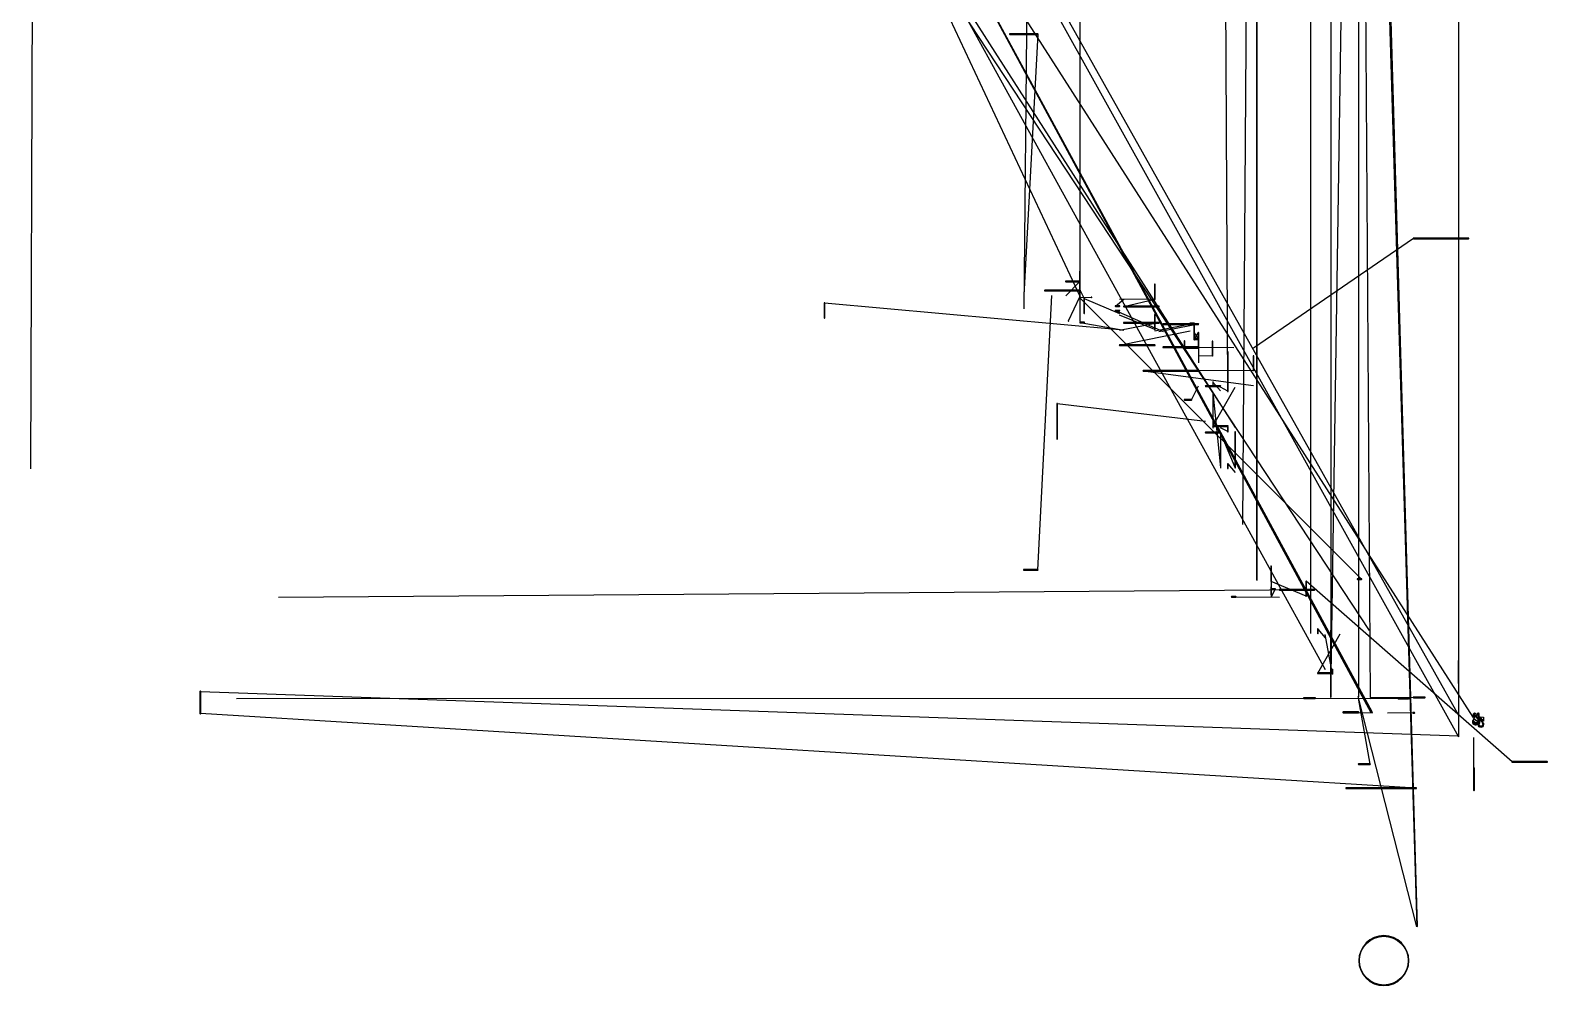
# Model space of a CAD drawing. Extents: x 0 to 334, y -361 to 120.
# Drawn here: x 52.4 to 333.6, y -360.6 to -183.5 of the extents above; entities that cross this region are included whole.
import ezdxf

# ---------------------------------------------------------------- set-up
doc = ezdxf.new("R2010")
doc.units = 0

msp = doc.modelspace()

# ---------------------------------------------------------------- linework, layer by layer
at = {"layer": 'Layer 1'}
for p, q in [((79.31, 84.9092), (292.42, -302.024)), ((289.68, 84.9092), (289.68, -295.304)), ((301.09, -309.873), (89.04, 81.8172)), ((89.04, 81.6672), (301.09, -310.023)), ((89.24, 81.7422), (300.89, -309.948)), ((96.89, 81.7422), (317.14, -314.473)), ((96.89, 81.7422), (317.14, -310.473)), ((246.935, 82.0792), (246.935, -228.194)), ((246.935, 82.0792), (246.935, -228.314)), ((246.995, -232.794), (246.995, 82.0192)), ((246.995, -232.914), (246.995, 82.0192)), ((317.14, 81.8172), (317.14, -300.348)), ((317.215, -304.498), (317.215, 81.7422)), ((279.71, 80.3642), (277.05, -275.144)), ((279.71, 80.4242), (279.71, -275.084)), ((279.71, -285.364), (279.71, 80.3642)), ((279.77, -285.364), (279.77, 80.3642)), ((101.579, 77.4792), (246.92, -232.794)), ((75.452423, 70.589328), (319.8, -310.813)), ((53.7, 67.5442), (52.37, -264.804)), ((279.71, 70.1442), (279.71, -285.484)), ((274.35, -249.704), (272.98, 51.3922)), ((90.61, 24.1992), (300.55, -294.763)), ((293.43, 24.2592), (293.43, -294.703)), ((293.43, -307.063), (298.61, 24.1992)), ((293.49, -307.063), (293.49, 24.1992)), ((298.61, 24.2592), (309.47, -349.65395)), ((298.61, 24.1992), (300.73, -307.183)), ((298.67, -307.003), (298.67, 24.1992)), ((99.66, 17.7592), (275.72, -257.134)), ((239.12, 11.9092), (236.52, -235.154)), ((309.47, -349.71395), (298.61, 11.8992)), ((233.877574, -184.191574), (233.86, -184.234)), ((233.86, -184.234), (233.877574, -184.276426)), ((233.92, -184.174), (233.877574, -184.191574)), ((233.877574, -184.276426), (233.92, -184.294)), ((239.12, -184.174), (233.92, -184.174)), ((233.92, -184.294), (239.12, -184.294)), ((239.12, -184.234), (236.52, -232.614)), ((239.162426, -184.191574), (239.12, -184.174)), ((239.12, -184.294), (239.162426, -184.276426)), ((239.18, -184.234), (239.162426, -184.191574)), ((239.162426, -184.276426), (239.18, -184.234)), ((308.775, -222.0928), (279.13, -242.454)), ((308.732574, -222.050374), (308.715, -222.0928)), ((308.715, -222.0928), (308.732574, -222.135226)), ((308.775, -222.0328), (308.732574, -222.050374)), ((308.732574, -222.135226), (308.775, -222.1528)), ((318.995, -222.033), (308.775, -222.0328)), ((308.775, -222.1528), (318.995, -222.153)), ((319.037426, -222.050574), (318.995, -222.033)), ((318.995, -222.153), (319.037426, -222.135426)), ((319.055, -222.093), (319.037426, -222.050574)), ((319.037426, -222.135426), (319.055, -222.093)), ((244.277574, -230.031574), (244.26, -230.074)), ((244.26, -230.074), (244.277574, -230.116426)), ((244.32, -230.014), (244.277574, -230.031574)), ((244.277574, -230.116426), (244.32, -230.134)), ((246.92, -230.014), (244.32, -230.014)), ((246.92, -230.074), (244.32, -232.734)), ((244.32, -230.134), (246.92, -230.134)), ((246.892574, -228.211574), (246.875, -228.254)), ((246.875, -228.254), (246.875, -232.794)), ((246.892574, -228.331574), (246.875, -228.374)), ((246.875, -228.374), (246.875, -232.914)), ((246.935, -228.194), (246.892574, -228.211574)), ((246.935, -228.314), (246.892574, -228.331574)), ((246.962426, -230.031574), (246.92, -230.014)), ((246.92, -230.134), (246.962426, -230.116426)), ((246.935, -228.254), (246.935, -237.394)), ((246.935, -228.374), (246.95, -237.514)), ((246.98, -230.074), (246.962426, -230.031574)), ((246.962426, -230.116426), (246.98, -230.074)), ((260.787574, -230.611574), (260.77, -230.654)), ((260.83, -230.594), (260.787574, -230.611574)), ((260.872426, -230.611574), (260.83, -230.594)), ((260.83, -230.594), (260.83, -230.594)), ((260.89, -230.654), (260.872426, -230.611574)), ((239.12, -283.534), (241.72, -232.674)), ((240.397574, -231.741574), (240.38, -231.784)), ((240.38, -231.784), (240.397574, -231.826426)), ((240.44, -231.724), (240.397574, -231.741574)), ((240.397574, -231.826426), (240.44, -231.844)), ((246.98, -231.724), (240.44, -231.724)), ((240.44, -231.844), (246.98, -231.844)), ((244.81, -237.394), (246.935, -232.914)), ((246.875, -232.794), (246.892574, -232.836426)), ((246.875, -232.914), (246.892574, -232.956426)), ((246.907574, -232.931574), (246.89, -232.974)), ((246.89, -232.974), (246.907574, -233.016426)), ((246.892574, -232.836426), (246.935, -232.854)), ((246.892574, -232.956426), (246.935, -232.974)), ((246.95, -232.914), (246.907574, -232.931574)), ((246.907574, -233.016426), (246.95, -233.034)), ((246.935, -232.854), (246.977426, -232.836426)), ((246.935, -232.974), (246.977426, -232.956426)), ((246.965, -232.914), (246.95, -232.914)), ((246.965, -232.974), (246.95, -233.034)), ((246.95, -233.034), (246.965, -233.034)), ((247.007426, -232.931574), (246.965, -232.914)), ((246.965, -233.034), (247.007426, -233.016426)), ((249.09, -233.034), (246.965, -233.094)), ((246.977426, -232.836426), (246.995, -232.794)), ((246.977426, -232.956426), (246.995, -232.914)), ((247.022426, -231.741574), (246.98, -231.724)), ((246.98, -231.784), (247.75, -233.214)), ((246.98, -231.844), (247.022426, -231.826426)), ((299.1512, -285.244), (246.98, -233.154)), ((247.025, -232.974), (247.007426, -232.931574)), ((247.007426, -233.016426), (247.025, -232.974)), ((247.04, -231.784), (247.022426, -231.741574)), ((247.022426, -231.826426), (247.04, -231.784)), ((247.707574, -233.171574), (247.69, -233.214)), ((247.69, -233.214), (247.69, -235.954)), ((247.75, -233.154), (247.707574, -233.171574)), ((247.792426, -233.171574), (247.75, -233.154)), ((247.75, -233.154), (247.75, -233.154)), ((247.75, -233.214), (254.29, -236.014)), ((247.81, -233.214), (247.792426, -233.171574)), ((247.81, -235.954), (247.81, -233.214)), ((249.032574, -232.991574), (249.015, -233.034)), ((249.015, -233.034), (249.032574, -233.076426)), ((249.075, -232.974), (249.032574, -232.991574)), ((249.032574, -233.076426), (249.075, -233.094)), ((249.09, -232.974), (249.075, -232.974)), ((249.075, -233.094), (249.09, -233.094)), ((249.132426, -232.991574), (249.09, -232.974)), ((249.09, -233.094), (249.132426, -233.076426)), ((249.15, -233.034), (249.132426, -232.991574)), ((249.132426, -233.076426), (249.15, -233.034)), ((253.52, -234.644), (255.06, -233.334)), ((260.83, -233.394), (254.29, -233.454)), ((255.06, -234.704), (260.83, -233.394)), ((260.77, -230.654), (260.77, -233.394)), ((260.77, -233.394), (260.787574, -233.436426)), ((260.787574, -233.436426), (260.83, -233.454)), ((260.83, -233.454), (260.872426, -233.436426)), ((260.872426, -233.436426), (260.89, -233.394)), ((260.89, -233.394), (260.89, -230.654)), ((199.527574, -234.031574), (199.51, -234.074)), ((199.51, -234.074), (199.51, -236.814)), ((199.57, -234.014), (199.527574, -234.031574)), ((199.612426, -234.031574), (199.57, -234.014)), ((199.57, -234.014), (199.57, -234.014)), ((199.57, -234.074), (254.29, -238.994)), ((199.63, -234.074), (199.612426, -234.031574)), ((199.63, -236.814), (199.63, -234.074)), ((247.69, -235.954), (247.707574, -235.996426)), ((247.707574, -235.996426), (247.75, -236.014)), ((247.75, -236.014), (247.792426, -235.996426)), ((247.792426, -235.996426), (247.81, -235.954)), ((253.477574, -234.601574), (253.46, -234.644)), ((253.46, -234.644), (253.477574, -234.686426)), ((253.477574, -235.451574), (253.46, -235.494)), ((253.46, -235.494), (253.477574, -235.536426)), ((253.52, -234.584), (253.477574, -234.601574)), ((253.477574, -234.686426), (253.52, -234.704)), ((253.52, -235.434), (253.477574, -235.451574)), ((253.477574, -235.536426), (253.52, -235.554)), ((254.29, -234.584), (253.52, -234.584)), ((253.52, -234.704), (254.29, -234.704)), ((254.29, -235.434), (253.52, -235.434)), ((253.52, -235.494), (262.37, -239.354)), ((253.52, -235.554), (254.29, -235.554)), ((254.332426, -234.601574), (254.29, -234.584)), ((254.29, -234.704), (254.332426, -234.686426)), ((254.332426, -235.451574), (254.29, -235.434)), ((254.29, -235.554), (254.332426, -235.536426)), ((254.35, -234.644), (254.332426, -234.601574)), ((254.332426, -234.686426), (254.35, -234.644)), ((254.35, -235.494), (254.332426, -235.451574)), ((254.332426, -235.536426), (254.35, -235.494)), ((255.017574, -234.661574), (255, -234.704)), ((255, -234.704), (255.017574, -234.746426)), ((255.06, -234.644), (255.017574, -234.661574)), ((255.017574, -234.746426), (255.06, -234.764)), ((261.6, -234.644), (255.06, -234.644)), ((255.06, -234.764), (261.6, -234.764)), ((260.787574, -236.211574), (260.77, -236.254)), ((260.77, -236.254), (260.77, -238.994)), ((260.83, -236.194), (260.787574, -236.211574)), ((260.872426, -236.211574), (260.83, -236.194)), ((260.83, -236.194), (260.83, -236.194)), ((260.89, -236.254), (260.872426, -236.211574)), ((260.89, -238.994), (260.89, -236.254)), ((261.642426, -234.661574), (261.6, -234.644)), ((261.6, -234.764), (261.642426, -234.746426)), ((261.66, -234.704), (261.642426, -234.661574)), ((261.642426, -234.746426), (261.66, -234.704)), ((199.51, -236.814), (199.527574, -236.856426)), ((199.527574, -236.856426), (199.57, -236.874)), ((199.57, -236.874), (199.63, -236.814)), ((244.752574, -237.351574), (244.735, -237.394)), ((244.735, -237.394), (244.752574, -237.436426)), ((244.795, -237.334), (244.752574, -237.351574)), ((244.752574, -237.436426), (244.795, -237.454)), ((244.81, -237.334), (244.795, -237.334)), ((244.795, -237.454), (244.81, -237.454)), ((244.852426, -237.351574), (244.81, -237.334)), ((244.81, -237.454), (244.852426, -237.436426)), ((244.87, -237.394), (244.852426, -237.351574)), ((244.852426, -237.436426), (244.87, -237.394)), ((246.937574, -237.641574), (246.92, -237.684)), ((246.92, -237.684), (246.937574, -237.726426)), ((246.98, -237.624), (246.937574, -237.641574)), ((246.937574, -237.726426), (246.98, -237.744)), ((247.75, -237.624), (246.98, -237.624)), ((246.98, -237.684), (255.06, -239.114)), ((246.98, -237.744), (247.75, -237.744)), ((247.792426, -237.641574), (247.75, -237.624)), ((247.75, -237.744), (247.792426, -237.726426)), ((247.81, -237.684), (247.792426, -237.641574)), ((247.792426, -237.726426), (247.81, -237.684)), ((260.83, -238.994), (254.29, -236.314)), ((261.6, -237.744), (254.29, -239.174)), ((255.017574, -237.701574), (255, -237.744)), ((255, -237.744), (255.017574, -237.786426)), ((255.06, -237.684), (255.017574, -237.701574)), ((255.017574, -237.786426), (255.06, -237.804)), ((261.6, -237.684), (255.06, -237.684)), ((255.06, -237.804), (261.6, -237.804)), ((260.77, -238.994), (260.787574, -239.036426)), ((260.787574, -239.036426), (260.83, -239.054)), ((268.14, -237.864), (260.83, -239.294)), ((260.83, -239.054), (260.872426, -239.036426)), ((260.872426, -239.036426), (260.89, -238.994)), ((261.642426, -237.701574), (261.6, -237.684)), ((261.6, -237.804), (261.642426, -237.786426)), ((268.91, -237.984), (261.6, -239.414)), ((261.66, -237.744), (261.642426, -237.701574)), ((261.642426, -237.786426), (261.66, -237.744)), ((262.327574, -237.941574), (262.31, -237.984)), ((262.31, -237.984), (262.327574, -238.026426)), ((262.37, -237.924), (262.327574, -237.941574)), ((262.327574, -238.026426), (262.37, -238.044)), ((268.91, -237.924), (262.37, -237.924)), ((262.37, -238.044), (268.91, -238.044)), ((267.327574, -237.821574), (267.31, -237.864)), ((267.31, -237.864), (267.327574, -237.906426)), ((267.37, -237.804), (267.327574, -237.821574)), ((267.327574, -237.906426), (267.37, -237.924)), ((268.14, -237.804), (267.37, -237.804)), ((267.37, -237.924), (268.14, -237.924)), ((268.097574, -238.061574), (268.08, -238.104)), ((268.08, -238.104), (268.08, -240.844)), ((268.14, -238.044), (268.097574, -238.061574)), ((268.182426, -237.821574), (268.14, -237.804)), ((268.14, -237.924), (268.182426, -237.906426)), ((268.182426, -238.061574), (268.14, -238.044)), ((268.14, -238.044), (268.14, -238.044)), ((268.2, -237.864), (268.182426, -237.821574)), ((268.182426, -237.906426), (268.2, -237.864)), ((268.2, -238.104), (268.182426, -238.061574)), ((268.2, -240.844), (268.2, -238.104)), ((268.952426, -237.941574), (268.91, -237.924)), ((268.91, -238.044), (268.952426, -238.026426)), ((268.97, -237.984), (268.952426, -237.941574)), ((268.952426, -238.026426), (268.97, -237.984)), ((254.247574, -241.871574), (254.23, -241.914)), ((254.29, -241.854), (254.247574, -241.871574)), ((254.29, -241.914), (267.37, -239.234)), ((260.83, -241.854), (254.29, -241.854)), ((260.872426, -241.871574), (260.83, -241.854)), ((260.89, -241.914), (260.872426, -241.871574)), ((266.267574, -241.081574), (266.25, -241.124)), ((266.25, -241.124), (266.25, -242.454)), ((266.31, -241.064), (266.267574, -241.081574)), ((266.352426, -241.081574), (266.31, -241.064)), ((266.31, -241.064), (266.31, -241.064)), ((266.37, -241.124), (266.352426, -241.081574)), ((266.37, -242.454), (266.37, -241.124)), ((268.097574, -240.741574), (268.08, -240.784)), ((268.08, -240.784), (268.097574, -240.826426)), ((268.08, -240.844), (268.097574, -240.886426)), ((268.14, -240.724), (268.097574, -240.741574)), ((268.097574, -240.826426), (268.14, -240.844)), ((268.097574, -240.886426), (268.14, -240.904)), ((268.91, -240.784), (268.14, -239.474)), ((268.14, -240.844), (268.91, -239.534)), ((268.91, -240.724), (268.14, -240.724)), ((268.14, -240.844), (268.91, -240.844)), ((268.14, -240.904), (268.182426, -240.886426)), ((268.182426, -240.886426), (268.2, -240.844)), ((268.867574, -239.551574), (268.85, -239.594)), ((268.85, -239.594), (268.85, -242.334)), ((268.91, -239.534), (268.867574, -239.551574)), ((268.952426, -239.551574), (268.91, -239.534)), ((268.91, -239.534), (268.91, -239.534)), ((268.91, -239.594), (268.91, -245.134)), ((268.952426, -240.741574), (268.91, -240.724)), ((268.91, -240.844), (268.952426, -240.826426)), ((268.97, -239.594), (268.952426, -239.551574)), ((268.97, -240.784), (268.952426, -240.741574)), ((268.952426, -240.826426), (268.97, -240.784)), ((268.97, -242.334), (268.97, -239.594)), ((271.467574, -241.141574), (271.45, -241.184)), ((271.45, -241.184), (271.45, -243.844)), ((271.51, -241.124), (271.467574, -241.141574)), ((271.552426, -241.141574), (271.51, -241.124)), ((271.51, -241.124), (271.51, -241.124)), ((271.57, -241.184), (271.552426, -241.141574)), ((271.57, -243.844), (271.57, -241.184)), ((254.23, -241.914), (254.247574, -241.956426)), ((254.247574, -241.956426), (254.29, -241.974)), ((254.29, -241.974), (260.83, -241.974)), ((260.83, -241.974), (260.872426, -241.956426)), ((260.872426, -241.956426), (260.89, -241.914)), ((262.327574, -242.231574), (262.31, -242.274)), ((262.31, -242.274), (262.327574, -242.316426)), ((262.37, -242.214), (262.327574, -242.231574)), ((262.327574, -242.316426), (262.37, -242.334)), ((268.91, -242.214), (262.37, -242.214)), ((262.37, -242.274), (275.45, -242.334)), ((262.37, -242.334), (268.91, -242.334)), ((266.25, -242.454), (266.267574, -242.496426)), ((266.267574, -242.496426), (266.31, -242.514)), ((266.31, -242.454), (268.91, -242.514)), ((266.31, -242.514), (266.352426, -242.496426)), ((266.352426, -242.496426), (266.37, -242.454)), ((268.85, -242.334), (268.867574, -242.376426)), ((268.867574, -242.376426), (268.91, -242.394)), ((268.952426, -242.231574), (268.91, -242.214)), ((268.91, -242.334), (268.952426, -242.316426)), ((268.91, -242.394), (268.952426, -242.376426)), ((271.51, -243.844), (268.91, -243.904)), ((268.97, -242.274), (268.952426, -242.231574)), ((268.952426, -242.316426), (268.97, -242.274)), ((268.952426, -242.376426), (268.97, -242.334)), ((271.45, -243.844), (271.467574, -243.886426)), ((271.467574, -243.886426), (271.51, -243.904)), ((271.51, -243.904), (271.552426, -243.886426)), ((271.552426, -243.886426), (271.57, -243.844)), ((274.307574, -243.121574), (274.29, -243.164)), ((274.29, -243.164), (274.29, -249.704)), ((274.35, -243.104), (274.307574, -243.121574)), ((274.392426, -243.121574), (274.35, -243.104)), ((274.35, -243.104), (274.35, -243.104)), ((274.41, -243.164), (274.392426, -243.121574)), ((274.41, -249.704), (274.41, -243.164)), ((279.087574, -243.861574), (279.07, -243.904)), ((279.07, -243.904), (279.07, -246.564)), ((279.13, -243.844), (279.087574, -243.861574)), ((279.172426, -243.861574), (279.13, -243.844)), ((279.13, -243.844), (279.13, -243.844)), ((279.19, -243.904), (279.172426, -243.861574)), ((279.19, -246.564), (279.19, -243.904)), ((258.647574, -246.581574), (258.63, -246.624)), ((258.63, -246.624), (258.647574, -246.666426)), ((258.69, -246.564), (258.647574, -246.581574)), ((258.647574, -246.666426), (258.69, -246.684)), ((268.91, -246.564), (258.69, -246.564)), ((258.69, -246.624), (279.13, -249.344)), ((258.69, -246.684), (268.91, -246.684)), ((279.13, -246.564), (268.91, -246.624)), ((268.952426, -246.581574), (268.91, -246.564)), ((268.91, -246.684), (268.952426, -246.666426)), ((268.97, -246.624), (268.952426, -246.581574)), ((268.952426, -246.666426), (268.97, -246.624)), ((279.07, -246.564), (279.087574, -246.606426)), ((279.087574, -246.606426), (279.13, -246.624)), ((279.13, -246.624), (279.172426, -246.606426)), ((279.172426, -246.606426), (279.19, -246.564)), ((267.64, -252.004), (268.91, -249.404)), ((270.197574, -249.421574), (270.18, -249.464)), ((270.18, -249.464), (270.197574, -249.506426)), ((270.24, -249.404), (270.197574, -249.421574)), ((270.197574, -249.506426), (270.24, -249.524)), ((272.98, -249.404), (270.24, -249.404)), ((272.98, -249.464), (270.24, -249.524)), ((270.24, -249.524), (272.98, -249.524)), ((271.567574, -248.711574), (271.55, -248.754)), ((271.55, -248.754), (271.55, -249.524)), ((271.55, -249.524), (271.567574, -249.566426)), ((271.61, -248.694), (271.567574, -248.711574)), ((271.567574, -249.566426), (271.61, -249.584)), ((271.652426, -248.711574), (271.61, -248.694)), ((271.61, -248.694), (271.61, -248.694)), ((271.61, -248.754), (272.98, -250.354)), ((271.61, -249.584), (271.652426, -249.566426)), ((271.61, -256.894), (275.72, -249.644)), ((271.67, -248.754), (271.652426, -248.711574)), ((271.652426, -249.566426), (271.67, -249.524)), ((271.67, -249.524), (271.67, -248.754)), ((273.022426, -249.421574), (272.98, -249.404)), ((272.98, -249.524), (273.022426, -249.506426)), ((274.35, -250.414), (272.98, -249.704)), ((273.04, -249.464), (273.022426, -249.421574)), ((273.022426, -249.506426), (273.04, -249.464)), ((274.307574, -249.601574), (274.29, -249.644)), ((274.29, -249.644), (274.29, -250.414)), ((274.29, -249.704), (274.307574, -249.746426)), ((274.35, -249.584), (274.307574, -249.601574)), ((274.307574, -249.746426), (274.35, -249.764)), ((274.392426, -249.601574), (274.35, -249.584)), ((274.35, -249.584), (274.35, -249.584)), ((274.35, -249.764), (274.392426, -249.746426)), ((274.41, -249.644), (274.392426, -249.601574)), ((274.392426, -249.746426), (274.41, -249.704)), ((274.41, -250.414), (274.41, -249.644)), ((242.682574, -252.689824), (242.665, -252.73225)), ((242.665, -252.73225), (242.665, -259.272)), ((242.725, -252.67225), (242.682574, -252.689824)), ((242.767426, -252.689574), (242.725, -252.672)), ((242.725, -252.672), (242.725, -252.67225)), ((242.725, -252.73225), (270.24, -256.004)), ((242.785, -252.732), (242.767426, -252.689574)), ((242.785, -259.272), (242.785, -252.732)), ((266.267574, -251.961574), (266.25, -252.004)), ((266.25, -252.004), (266.267574, -252.046426)), ((266.31, -251.944), (266.267574, -251.961574)), ((266.267574, -252.046426), (266.31, -252.064)), ((267.64, -251.944), (266.31, -251.944)), ((266.31, -252.064), (267.64, -252.064)), ((267.682426, -251.961574), (267.64, -251.944)), ((267.64, -252.064), (267.682426, -252.046426)), ((267.7, -252.004), (267.682426, -251.961574)), ((267.682426, -252.046426), (267.7, -252.004)), ((271.567574, -250.611574), (271.55, -250.654)), ((271.55, -250.654), (271.55, -257.194)), ((271.61, -250.594), (271.567574, -250.611574)), ((271.652426, -250.611574), (271.61, -250.594)), ((271.61, -250.594), (271.61, -250.594)), ((271.61, -250.654), (272.98, -264.564)), ((271.67, -250.654), (271.652426, -250.611574)), ((271.67, -257.194), (271.67, -250.654)), ((274.29, -250.414), (274.307574, -250.456426)), ((274.307574, -250.456426), (274.35, -250.474)), ((274.35, -250.474), (274.392426, -250.456426)), ((274.392426, -250.456426), (274.41, -250.414)), ((270.197574, -258.041574), (270.18, -258.084)), ((270.18, -258.084), (270.197574, -258.126426)), ((270.24, -258.024), (270.197574, -258.041574)), ((270.197574, -258.126426), (270.24, -258.144)), ((272.98, -258.024), (270.24, -258.024)), ((270.24, -258.144), (272.98, -258.144)), ((271.567574, -256.851574), (271.55, -256.894)), ((271.55, -256.894), (271.567574, -256.936426)), ((271.55, -257.194), (271.567574, -257.236426)), ((271.61, -256.834), (271.567574, -256.851574)), ((271.567574, -256.936426), (271.61, -256.954)), ((271.567574, -257.236426), (271.61, -257.254)), ((274.35, -256.834), (271.61, -256.834)), ((271.61, -256.954), (274.35, -256.954)), ((271.61, -257.254), (271.652426, -257.236426)), ((271.652426, -257.236426), (271.67, -257.194)), ((274.35, -257.904), (272.98, -257.194)), ((273.022426, -258.041574), (272.98, -258.024)), ((275.72, -264.564), (272.98, -258.084)), ((272.98, -258.084), (272.98, -264.684)), ((272.98, -258.144), (273.022426, -258.126426)), ((273.04, -258.084), (273.022426, -258.041574)), ((273.022426, -258.126426), (273.04, -258.084)), ((274.307574, -257.091574), (274.29, -257.134)), ((274.29, -257.134), (274.29, -257.904)), ((274.29, -257.904), (274.307574, -257.946426)), ((274.35, -257.074), (274.307574, -257.091574)), ((274.307574, -257.946426), (274.35, -257.964)), ((274.392426, -256.851574), (274.35, -256.834)), ((274.35, -256.954), (274.392426, -256.936426)), ((274.392426, -257.091574), (274.35, -257.074)), ((274.35, -257.074), (274.35, -257.074)), ((274.35, -257.964), (274.392426, -257.946426)), ((274.41, -256.894), (274.392426, -256.851574)), ((274.392426, -256.936426), (274.41, -256.894)), ((274.41, -257.134), (274.392426, -257.091574)), ((274.392426, -257.946426), (274.41, -257.904)), ((274.41, -257.904), (274.41, -257.134)), ((275.677574, -257.981574), (275.66, -258.024)), ((275.66, -258.024), (275.66, -264.564)), ((275.72, -257.964), (275.677574, -257.981574)), ((275.762426, -257.981574), (275.72, -257.964)), ((275.72, -257.964), (275.72, -257.964)), ((275.78, -258.024), (275.762426, -257.981574)), ((275.78, -264.564), (275.78, -258.024)), ((242.665, -259.272), (242.682574, -259.314426)), ((242.682574, -259.314426), (242.725, -259.332)), ((242.725, -259.332), (242.785, -259.272)), ((274.307574, -263.871574), (274.29, -263.914)), ((274.29, -263.914), (274.29, -264.684)), ((274.35, -263.854), (274.307574, -263.871574)), ((274.392426, -263.871574), (274.35, -263.854)), ((274.35, -263.854), (274.35, -263.854)), ((274.35, -263.914), (275.72, -265.514)), ((274.41, -263.914), (274.392426, -263.871574)), ((274.41, -264.684), (274.41, -263.914)), ((274.29, -264.684), (274.307574, -264.726426)), ((274.307574, -264.726426), (274.35, -264.744)), ((274.35, -264.744), (274.392426, -264.726426)), ((274.392426, -264.726426), (274.41, -264.684)), ((275.66, -264.564), (275.677574, -264.606426)), ((275.677574, -264.606426), (275.72, -264.624)), ((275.72, -264.624), (275.762426, -264.606426)), ((275.762426, -264.606426), (275.78, -264.564)), ((279.667574, -275.101574), (279.65, -275.144)), ((279.65, -275.144), (279.65, -285.364)), ((279.71, -275.084), (279.667574, -275.101574)), ((236.477574, -283.491574), (236.46, -283.534)), ((236.46, -283.534), (236.477574, -283.576426)), ((236.52, -283.474), (236.477574, -283.491574)), ((236.477574, -283.576426), (236.52, -283.594)), ((239.12, -283.474), (236.52, -283.474)), ((236.52, -283.594), (239.12, -283.594)), ((239.162426, -283.491574), (239.12, -283.474)), ((239.12, -283.594), (239.162426, -283.576426)), ((239.18, -283.534), (239.162426, -283.491574)), ((239.162426, -283.576426), (239.18, -283.534)), ((282.327574, -282.821574), (282.31, -282.864)), ((282.31, -282.864), (282.31, -285.604)), ((282.37, -282.804), (282.327574, -282.821574)), ((282.412426, -282.821574), (282.37, -282.804)), ((282.37, -282.804), (282.37, -282.804)), ((282.37, -282.864), (282.37, -288.404)), ((282.43, -282.864), (282.412426, -282.821574)), ((282.43, -285.604), (282.43, -282.864)), ((279.65, -285.364), (279.667574, -285.406426)), ((279.667574, -285.406426), (279.71, -285.424)), ((279.71, -285.424), (279.752426, -285.406426)), ((279.752426, -285.406426), (279.77, -285.364)), ((282.31, -285.604), (282.327574, -285.646426)), ((282.327574, -286.711574), (282.31, -286.754)), ((282.31, -286.754), (282.31, -288.084)), ((282.327574, -285.646426), (282.37, -285.664)), ((282.37, -286.694), (282.327574, -286.711574)), ((282.37, -285.664), (282.412426, -285.646426)), ((288.91, -288.404), (282.37, -285.724)), ((282.412426, -286.711574), (282.37, -286.694)), ((282.37, -286.694), (282.37, -286.694)), ((282.37, -286.754), (282.37, -286.874)), ((282.412426, -285.646426), (282.43, -285.604)), ((282.43, -286.754), (282.412426, -286.711574)), ((282.43, -288.084), (282.43, -286.754)), ((288.867574, -285.621574), (288.85, -285.664)), ((288.85, -285.664), (288.85, -288.404)), ((288.91, -285.604), (288.867574, -285.621574)), ((327.05, -319.139), (288.91, -285.604)), ((288.952426, -285.621574), (288.91, -285.604)), ((288.91, -285.604), (288.91, -285.604)), ((288.97, -285.664), (288.952426, -285.621574)), ((288.97, -288.404), (288.97, -285.664)), ((298.338774, -285.201574), (298.3212, -285.244)), ((298.3212, -285.244), (298.3812, -285.304)), ((298.3812, -285.184), (298.338774, -285.201574)), ((299.151, -285.184), (298.3812, -285.184)), ((298.3812, -285.304), (299.151, -285.304)), ((299.193426, -285.201574), (299.151, -285.184)), ((299.151, -285.304), (299.193426, -285.286426)), ((299.211, -285.244), (299.193426, -285.201574)), ((299.193426, -285.286426), (299.211, -285.244)), ((290.45, -287.214), (98.38, -288.644)), ((275.017574, -288.481574), (275, -288.524)), ((275, -288.524), (275.017574, -288.566426)), ((275.06, -288.464), (275.017574, -288.481574)), ((275.017574, -288.566426), (275.06, -288.584)), ((275.83, -288.464), (275.06, -288.464)), ((275.06, -288.524), (283.91, -288.584)), ((275.06, -288.584), (275.83, -288.584)), ((275.872426, -288.481574), (275.83, -288.464)), ((275.83, -288.584), (275.872426, -288.566426)), ((275.89, -288.524), (275.872426, -288.481574)), ((275.872426, -288.566426), (275.89, -288.524)), ((282.327574, -287.051574), (282.31, -287.094)), ((282.31, -287.094), (282.327574, -287.136426)), ((282.31, -288.084), (282.327574, -288.126426)), ((282.37, -287.034), (282.327574, -287.051574)), ((282.327574, -287.136426), (282.37, -287.154)), ((282.327574, -288.126426), (282.37, -288.144)), ((283.14, -287.034), (282.37, -287.034)), ((283.14, -287.094), (282.37, -288.524)), ((282.37, -287.154), (283.14, -287.154)), ((282.37, -288.144), (282.412426, -288.126426)), ((282.412426, -288.126426), (282.43, -288.084)), ((283.182426, -287.051574), (283.14, -287.034)), ((283.14, -287.154), (283.182426, -287.136426)), ((283.2, -287.094), (283.182426, -287.051574)), ((283.182426, -287.136426), (283.2, -287.094)), ((283.867574, -287.171574), (283.85, -287.214)), ((283.85, -287.214), (283.867574, -287.256426)), ((283.91, -287.154), (283.867574, -287.171574)), ((283.867574, -287.256426), (283.91, -287.274)), ((290.45, -287.154), (283.91, -287.154)), ((283.91, -287.274), (290.45, -287.274)), ((288.85, -288.404), (288.867574, -288.446426)), ((288.867574, -288.446426), (288.91, -288.464)), ((288.91, -288.464), (288.97, -288.404)), ((290.492426, -287.171574), (290.45, -287.154)), ((290.45, -287.274), (290.492426, -287.256426)), ((290.51, -287.214), (290.492426, -287.171574)), ((290.492426, -287.256426), (290.51, -287.214)), ((291.007574, -294.491574), (290.99, -294.534)), ((290.99, -294.534), (290.99, -295.304)), ((290.99, -295.304), (291.007574, -295.346426)), ((291.05, -294.474), (291.007574, -294.491574)), ((291.092426, -294.491574), (291.05, -294.474)), ((291.05, -294.474), (291.05, -294.474)), ((291.05, -294.534), (292.42, -296.134)), ((291.11, -294.534), (291.092426, -294.491574)), ((291.092426, -295.346426), (291.11, -295.304)), ((291.11, -295.304), (291.11, -294.534)), ((293.387574, -294.720574), (293.37, -294.763)), ((293.37, -294.763), (293.37, -307.063)), ((293.43, -294.703), (293.387574, -294.720574)), ((291.007574, -295.346426), (291.05, -295.364)), ((291.05, -295.364), (291.092426, -295.346426)), ((291.05, -302.674), (295.16, -295.424)), ((293.79, -302.794), (292.42, -295.544)), ((317.086967, -300.369967), (317.065, -300.423)), ((317.065, -300.423), (317.065, -304.498)), ((317.14, -300.348), (317.086967, -300.369967)), ((317.14, -300.423), (317.14, -314.398)), ((291.007574, -302.631574), (290.99, -302.674)), ((290.99, -302.674), (291.007574, -302.716426)), ((291.05, -302.614), (291.007574, -302.631574)), ((291.007574, -302.716426), (291.05, -302.734)), ((293.79, -302.614), (291.05, -302.614)), ((291.05, -302.734), (293.79, -302.734)), ((293.747574, -301.981574), (293.73, -302.024)), ((293.73, -302.024), (293.73, -302.794)), ((293.73, -302.794), (293.747574, -302.836426)), ((293.79, -301.964), (293.747574, -301.981574)), ((293.747574, -302.836426), (293.79, -302.854)), ((293.832426, -301.981574), (293.79, -301.964)), ((293.79, -301.964), (293.79, -301.964)), ((293.832426, -302.631574), (293.79, -302.614)), ((293.79, -302.734), (293.832426, -302.716426)), ((293.79, -302.854), (293.832426, -302.836426)), ((293.85, -302.024), (293.832426, -301.981574)), ((293.85, -302.674), (293.832426, -302.631574)), ((293.832426, -302.716426), (293.85, -302.674)), ((293.832426, -302.836426), (293.85, -302.794)), ((293.85, -302.794), (293.85, -302.024)), ((83.836967, -306.044967), (83.815, -306.098)), ((83.815, -306.098), (83.815, -310.173)), ((83.89, -306.023), (83.836967, -306.044967)), ((83.943033, -306.044967), (83.89, -306.023)), ((83.89, -306.023), (83.89, -306.023)), ((83.89, -306.098), (317.14, -314.323)), ((83.965, -306.098), (83.943033, -306.044967)), ((83.965, -310.173), (83.965, -306.098)), ((317.065, -304.498), (317.086967, -304.551033)), ((317.086967, -304.551033), (317.14, -304.573)), ((317.14, -304.573), (317.215, -304.498)), ((307.85, -307.363), (90.61, -307.423)), ((288.387574, -307.260574), (288.37, -307.303)), ((288.37, -307.303), (288.387574, -307.345426)), ((288.43, -307.243), (288.387574, -307.260574)), ((288.387574, -307.345426), (288.43, -307.363)), ((290.55, -307.243), (288.43, -307.243)), ((288.43, -307.363), (290.55, -307.363)), ((290.592426, -307.260574), (290.55, -307.243)), ((290.55, -307.303), (300.73, -307.363)), ((290.55, -307.363), (290.592426, -307.345426)), ((290.61, -307.303), (290.592426, -307.260574)), ((290.592426, -307.345426), (290.61, -307.303)), ((293.37, -307.063), (293.387574, -307.105426)), ((293.387574, -307.105426), (293.43, -307.123)), ((293.43, -307.123), (293.472426, -307.105426)), ((293.472426, -307.105426), (293.49, -307.063)), ((309.41, -349.71395), (298.55, -307.003)), ((298.55, -307.003), (298.567574, -307.045426)), ((298.567574, -307.045426), (298.61, -307.063)), ((298.61, -307.063), (298.652426, -307.045426)), ((300.73, -319.543), (298.61, -307.303)), ((298.652426, -307.045426), (298.67, -307.003)), ((308.79, -307.183), (300.73, -307.243)), ((305.867574, -307.320574), (305.85, -307.363)), ((305.85, -307.363), (305.867574, -307.405426)), ((305.91, -307.303), (305.867574, -307.320574)), ((305.867574, -307.405426), (305.91, -307.423)), ((307.85, -307.303), (305.91, -307.303)), ((305.91, -307.423), (307.85, -307.423)), ((307.892426, -307.320574), (307.85, -307.303)), ((307.85, -307.423), (307.892426, -307.405426)), ((307.91, -307.363), (307.892426, -307.320574)), ((307.892426, -307.405426), (307.91, -307.363)), ((308.747574, -307.140574), (308.73, -307.183)), ((308.73, -307.183), (308.747574, -307.225426)), ((308.79, -307.123), (308.747574, -307.140574)), ((308.747574, -307.225426), (308.79, -307.243)), ((310.91, -307.123), (308.79, -307.123)), ((308.79, -307.243), (310.91, -307.243)), ((310.952426, -307.140574), (310.91, -307.123)), ((310.91, -307.243), (310.952426, -307.225426)), ((310.97, -307.183), (310.952426, -307.140574)), ((310.952426, -307.225426), (310.97, -307.183)), ((83.815, -310.173), (83.836967, -310.226033)), ((83.836967, -310.226033), (83.89, -310.248)), ((309.29, -323.998), (83.89, -310.173)), ((83.89, -310.248), (83.943033, -310.226033)), ((83.943033, -310.226033), (83.965, -310.173)), ((295.686967, -309.894967), (295.665, -309.948)), ((295.665, -309.948), (295.686967, -310.001033)), ((295.74, -309.873), (295.686967, -309.894967)), ((295.686967, -310.001033), (295.74, -310.023)), ((298.59, -309.873), (295.74, -309.873)), ((295.74, -310.023), (298.59, -310.023)), ((298.643033, -309.894967), (298.59, -309.873)), ((298.59, -309.948), (301.09, -310.023)), ((298.59, -310.023), (298.643033, -310.001033)), ((298.665, -309.948), (298.643033, -309.894967)), ((298.643033, -310.001033), (298.665, -309.948)), ((301.165, -309.948), (301.09, -309.873)), ((301.09, -310.023), (301.165, -309.948)), ((308.94, -310.023), (303.94, -310.098)), ((308.686967, -309.969967), (308.665, -310.023)), ((308.665, -310.023), (308.686967, -310.076033)), ((308.74, -309.948), (308.686967, -309.969967)), ((308.686967, -310.076033), (308.74, -310.098)), ((308.94, -309.948), (308.74, -309.948)), ((308.74, -310.098), (308.94, -310.098)), ((308.993033, -309.969967), (308.94, -309.948)), ((308.94, -310.098), (308.993033, -310.076033)), ((309.015, -310.023), (308.993033, -309.969967)), ((308.993033, -310.076033), (309.015, -310.023)), ((319.728849, -311.742139), (319.725, -311.765857)), ((319.725, -311.765857), (319.725, -311.861)), ((319.725, -311.861), (319.728849, -311.884717)), ((319.776469, -311.599282), (319.728849, -311.742139)), ((319.728849, -311.884717), (319.776469, -312.027575)), ((319.794587, -311.569967), (319.776469, -311.599282)), ((319.776469, -312.027575), (319.794587, -312.056891)), ((319.783094, -310.595154), (319.783038, -310.595676)), ((319.783038, -310.595676), (319.800706, -310.76249)), ((319.783038, -311.5134), (319.937195, -311.982573)), ((320.704552, -312.187218), (319.783038, -311.5134)), ((319.872071, -310.261571), (319.783094, -310.595154)), ((319.842206, -311.522348), (319.794587, -311.569967)), ((319.794587, -312.056891), (319.889825, -312.152129)), ((319.799428, -311.554666), (319.8, -311.46)), ((319.847048, -311.697524), (319.799428, -311.554666)), ((319.8, -310.813), (319.84762, -310.717762)), ((319.8, -311.46), (319.84762, -311.317143)), ((319.800706, -310.76249), (319.851328, -310.950934)), ((319.894854, -311.500382), (319.842206, -311.522348)), ((319.942286, -311.792762), (319.847048, -311.697524)), ((319.84762, -310.717762), (319.895239, -310.670143)), ((319.84762, -311.317143), (319.895239, -311.269524)), ((319.851328, -310.950934), (319.922491, -311.002251)), ((319.872072, -310.261571), (319.872071, -310.261571)), ((320.135438, -310.121007), (319.872072, -310.261571)), ((319.874195, -311.848495), (319.875, -311.778)), ((319.912367, -311.96301), (319.874195, -311.848495)), ((319.875, -311.778), (319.913172, -311.663486)), ((319.889825, -312.152129), (319.909317, -312.166178)), ((319.948272, -311.52232), (319.894854, -311.500354)), ((319.894854, -311.500354), (319.894854, -311.500382)), ((319.895239, -310.670143), (319.990477, -310.622524)), ((319.909317, -312.166178), (320.004555, -312.213797)), ((319.98648, -312.037123), (319.912367, -311.96301)), ((319.913172, -311.663486), (319.948272, -311.628386)), ((319.922491, -311.002251), (320.055, -311.002)), ((319.937195, -311.982573), (320.362595, -312.161192)), ((320.037524, -311.840381), (319.942286, -311.792762)), ((319.948272, -311.628386), (319.948272, -311.52232)), ((319.950486, -311.140182), (321.011, -311.814)), ((320.871735, -311.814), (319.950486, -311.140182)), ((320.063468, -312.075617), (319.98648, -312.037123)), ((319.990477, -310.622524), (320.085, -310.623)), ((320.004555, -312.213797), (320.019906, -312.219476)), ((320.013961, -311.863644), (320.014037, -311.863723)), ((320.014126, -311.863817), (320.013961, -311.863644)), ((320.014037, -311.863723), (320.014126, -311.863817)), ((320.016315, -310.32089), (320.135382, -310.271529)), ((320.143845, -310.28103), (320.016315, -310.32089)), ((320.016315, -310.32089), (320.016315, -310.32089)), ((320.019906, -312.219476), (320.210382, -312.267095)), ((320.228, -311.888), (320.037524, -311.840381)), ((320.043411, -310.592282), (320.077276, -310.466731)), ((320.062496, -310.731395), (320.043411, -310.592282)), ((320.055, -311.002), (320.118188, -310.96739)), ((320.123069, -310.895509), (320.062496, -310.731395)), ((320.237, -312.119), (320.063468, -312.075617)), ((320.077276, -310.466731), (320.077533, -310.466386)), ((320.077533, -310.466386), (320.143541, -310.430779)), ((320.085, -310.623), (320.227857, -310.670619)), ((320.098533, -311.930238), (320.362595, -311.993833)), ((320.362595, -312.011192), (320.098533, -311.930238)), ((320.098533, -311.930238), (320.098533, -311.930238)), ((320.118188, -310.96739), (320.123069, -310.895509)), ((320.135382, -310.271529), (320.215297, -310.290871)), ((320.283161, -310.15655), (320.135438, -310.121007)), ((320.143541, -310.430779), (320.201056, -310.450185)), ((320.223657, -310.295358), (320.143845, -310.28103)), ((320.201056, -310.450185), (320.20142, -310.450409)), ((320.20142, -310.450409), (320.305448, -310.543603)), ((320.215297, -310.290871), (320.215751, -310.2911)), ((320.215751, -310.2911), (320.223657, -310.295358)), ((320.227857, -310.670619), (320.799285, -311.242048)), ((320.371429, -311.888334), (320.228, -311.888)), ((320.362196, -312.119505), (320.237, -312.119)), ((320.428183, -310.268172), (320.283161, -310.15655)), ((320.305448, -310.543603), (320.305754, -310.54393)), ((320.305754, -310.54393), (320.471443, -310.737061)), ((320.535728, -312.076122), (320.362196, -312.119505)), ((320.362595, -311.993833), (320.62662, -311.930099)), ((320.62662, -311.930099), (320.362595, -312.011192)), ((320.362595, -312.161192), (320.787933, -311.982644)), ((320.561905, -311.840715), (320.371429, -311.888334)), ((320.38919, -312.266761), (320.579666, -312.219142)), ((320.429745, -310.26975), (320.428183, -310.268172)), ((320.541925, -310.397765), (320.429745, -310.26975)), ((320.471443, -310.737061), (320.471444, -310.737063)), ((320.471444, -310.737063), (320.679703, -310.983675)), ((320.612716, -312.037628), (320.535728, -312.076122)), ((320.542099, -310.397968), (320.541925, -310.397765)), ((320.662, -310.539), (320.542099, -310.397968)), ((320.657143, -311.793096), (320.561905, -311.840715)), ((320.579666, -312.219142), (320.595017, -312.213463)), ((320.595017, -312.213463), (320.690255, -312.165844)), ((320.686829, -311.963515), (320.612716, -312.037628)), ((320.757795, -311.522491), (320.651729, -311.522491)), ((320.651729, -311.522491), (320.651729, -311.628557)), ((320.651729, -311.628557), (320.686829, -311.663657)), ((320.752381, -311.697858), (320.657143, -311.793096)), ((320.737, -310.115), (320.662, -310.19)), ((320.662, -310.19), (320.662, -310.539)), ((320.679703, -310.983675), (320.73664, -311.009857)), ((320.686829, -311.663657), (320.725, -311.778171)), ((320.725, -311.849), (320.686829, -311.963515)), ((320.690255, -312.165844), (320.709747, -312.151795)), ((320.730198, -311.971146), (320.704552, -312.187218)), ((320.704762, -311.575381), (320.752381, -311.623)), ((320.709747, -312.151795), (320.804985, -312.056557)), ((320.725, -311.778171), (320.725, -311.849)), ((320.806721, -311.777073), (320.730198, -311.971146)), ((320.73664, -311.009857), (320.848, -311.01)), ((320.736678, -310.819163), (320.772621, -310.810131)), ((321.658185, -311.493055), (320.736678, -310.819163)), ((320.736944, -310.744177), (321.659, -310.864)), ((321.658453, -311.417926), (320.736944, -310.744177)), ((320.848, -310.115), (320.737, -310.115)), ((320.8, -311.555), (320.752381, -311.697858)), ((320.752381, -311.623), (320.8, -311.765857)), ((320.805414, -311.57011), (320.757795, -311.522491)), ((320.772621, -310.810131), (321.694, -311.534)), ((320.83811, -311.103397), (320.772751, -311.065182)), ((320.772751, -311.065182), (321.557, -311.739)), ((320.779287, -312.187218), (320.802724, -311.989216)), ((320.914704, -312.606794), (320.779287, -312.187218)), ((320.779547, -311.269425), (320.855068, -310.978707)), ((320.795823, -311.421855), (320.779547, -311.269425)), ((320.787933, -311.982644), (320.788051, -311.98251)), ((320.788051, -311.98251), (320.941501, -311.5134)), ((320.844, -311.601), (320.795823, -311.421855)), ((320.799285, -311.242048), (320.8, -310.623)), ((320.8, -311.765857), (320.8, -311.555)), ((320.802724, -311.989216), (320.871735, -311.814)), ((320.804985, -312.056557), (320.823103, -312.027241)), ((320.823532, -311.599426), (320.805414, -311.57011)), ((320.872, -311.739), (320.806721, -311.777073)), ((320.823103, -312.027241), (320.870722, -311.884383)), ((320.871151, -311.742283), (320.823532, -311.599426)), ((320.915795, -311.298662), (320.83811, -311.103397)), ((320.97736, -311.601143), (320.844, -311.601)), ((320.923, -310.19), (320.848, -310.115)), ((320.848, -311.01), (320.923, -310.935)), ((320.855068, -310.978707), (321.056891, -310.870278)), ((320.870722, -311.884383), (320.874571, -311.860666)), ((320.875, -311.766), (320.871151, -311.742283)), ((321.010777, -311.739), (320.872, -311.739)), ((320.874571, -311.860666), (320.875, -311.766)), ((320.918552, -311.985287), (320.887953, -312.17779)), ((320.887953, -312.17779), (320.990166, -312.485793)), ((320.939599, -311.095923), (320.890771, -311.266425)), ((320.890771, -311.266425), (320.912255, -311.424355)), ((320.912255, -311.424355), (320.97736, -311.601143)), ((320.941501, -311.5134), (320.915795, -311.298662)), ((321.011, -311.814), (320.918552, -311.985287)), ((320.923, -310.935), (320.923, -310.19)), ((321.065901, -311.029922), (320.939599, -311.095923)), ((320.96273, -312.17779), (320.989366, -312.009343)), ((321.044141, -312.433951), (320.96273, -312.17779)), ((320.989366, -312.009343), (320.989429, -312.009157)), ((320.989429, -312.009157), (321.070152, -311.859821)), ((321.078079, -311.780925), (321.010777, -311.739)), ((321.056891, -310.870278), (321.170823, -310.897778)), ((321.162906, -311.060566), (321.065901, -311.029922)), ((321.070152, -311.859821), (321.078079, -311.780925)), ((321.282698, -311.166638), (321.162906, -311.060566)), ((321.170823, -310.897778), (321.297125, -310.995993)), ((321.451318, -311.363069), (321.282698, -311.166638)), ((321.297125, -310.995993), (321.4065, -311.120923)), ((321.4065, -311.120923), (321.658453, -311.417926)), ((321.659, -311.609), (321.451318, -311.363069)), ((321.557, -311.739), (321.489698, -311.780925)), ((321.489698, -311.780925), (321.497625, -311.859821)), ((321.497625, -311.859821), (321.578348, -312.009157)), ((321.605047, -312.17779), (321.524204, -312.434038)), ((321.649671, -311.985287), (321.557223, -311.814)), ((321.557223, -311.814), (321.694, -311.814)), ((321.578348, -312.009157), (321.578411, -312.009343)), ((321.578411, -312.009343), (321.605047, -312.17779)), ((321.578708, -312.485793), (321.68027, -312.17779)), ((321.68027, -312.17779), (321.649671, -311.985287)), ((321.78775, -312.187218), (321.652985, -312.606794)), ((321.693, -311.534), (321.658185, -311.493055)), ((321.659, -310.864), (321.769, -310.864)), ((321.769, -311.609), (321.659, -311.609)), ((321.694, -311.534), (321.693, -311.534)), ((321.694, -311.814), (321.764313, -311.990788)), ((321.764313, -311.990788), (321.78775, -312.187218)), ((321.769, -310.864), (321.769, -311.609)), ((319.99, -320.298), (319.99, -314.623)), ((320.210382, -312.267095), (320.228572, -312.269334)), ((320.228572, -312.269334), (320.371, -312.269)), ((320.371, -312.269), (320.38919, -312.266761)), ((321.283844, -312.76001), (320.914704, -312.606794)), ((320.990166, -312.485793), (321.284437, -312.592651)), ((321.044306, -312.434124), (321.044141, -312.433951)), ((321.284214, -312.517651), (321.044306, -312.434124)), ((321.652985, -312.606794), (321.283844, -312.76001)), ((321.524204, -312.434038), (321.284214, -312.517651)), ((321.284437, -312.592651), (321.578708, -312.485793)), ((298.567574, -319.500574), (298.55, -319.543)), ((298.55, -319.543), (298.567574, -319.585426)), ((298.61, -319.483), (298.567574, -319.500574)), ((298.567574, -319.585426), (298.61, -319.603)), ((300.73, -319.483), (298.61, -319.483)), ((298.61, -319.603), (300.73, -319.603)), ((300.772426, -319.500574), (300.73, -319.483)), ((300.73, -319.603), (300.772426, -319.585426)), ((300.79, -319.543), (300.772426, -319.500574)), ((300.772426, -319.585426), (300.79, -319.543)), ((319.936967, -320.244967), (319.915, -320.298)), ((319.915, -320.298), (319.915, -324.373)), ((319.99, -320.223), (319.936967, -320.244967)), ((320.043033, -320.244967), (319.99, -320.223)), ((319.99, -320.223), (319.99, -320.223)), ((320.065, -320.298), (320.043033, -320.244967)), ((320.065, -324.373), (320.065, -320.298)), ((327.007574, -319.096574), (326.99, -319.139)), ((326.99, -319.139), (327.007574, -319.181426)), ((327.05, -319.079), (327.007574, -319.096574)), ((327.007574, -319.181426), (327.05, -319.199)), ((333.59, -319.079), (327.05, -319.079)), ((327.05, -319.199), (333.59, -319.199)), ((333.632426, -319.096574), (333.59, -319.079)), ((333.59, -319.199), (333.632426, -319.181426)), ((333.65, -319.139), (333.632426, -319.096574)), ((333.632426, -319.181426), (333.65, -319.139)), ((296.236967, -323.944967), (296.215, -323.998)), ((296.215, -323.998), (296.236967, -324.051033)), ((296.29, -323.923), (296.236967, -323.944967)), ((296.236967, -324.051033), (296.29, -324.073)), ((309.29, -323.923), (296.29, -323.923)), ((296.29, -324.073), (309.29, -324.073)), ((309.343033, -323.944967), (309.29, -323.923)), ((309.29, -324.073), (309.343033, -324.051033)), ((309.365, -323.998), (309.343033, -323.944967)), ((309.343033, -324.051033), (309.365, -323.998)), ((319.915, -324.373), (319.936967, -324.426033)), ((319.936967, -324.426033), (319.99, -324.448)), ((319.99, -324.448), (320.043033, -324.426033)), ((320.043033, -324.426033), (320.065, -324.373)), ((302.374966, -351.414038), (301.504712, -351.678027)), ((301.527673, -351.733459), (302.3825, -351.473698)), ((301.550634, -351.788892), (302.398377, -351.531732)), ((303.28, -351.3249), (302.374966, -351.414038)), ((302.3825, -351.473698), (303.28, -351.3849)), ((302.398377, -351.531732), (303.28, -351.4449)), ((304.185034, -351.414038), (303.28, -351.3249)), ((303.28, -351.3249), (303.28, -351.3249)), ((303.28, -351.3849), (304.1775, -351.473698)), ((303.28, -351.4449), (304.161623, -351.531732)), ((303.28, -351.4449), (303.28, -351.4449)), ((304.161623, -351.531732), (305.009366, -351.788892)), ((304.1775, -351.473698), (305.032327, -351.733459)), ((305.055288, -351.678027), (304.185034, -351.414038)), ((309.427574, -349.671524), (309.41, -349.71395)), ((309.47, -349.65395), (309.427574, -349.671524)), ((298.994077, -354.188662), (298.730088, -355.058916)), ((298.789748, -355.06645), (299.049509, -354.211623)), ((298.847782, -355.082327), (299.104942, -354.234584)), ((299.422771, -353.386632), (298.994077, -354.188662)), ((299.049509, -354.211623), (299.470284, -353.423491)), ((299.104942, -354.234584), (299.522547, -353.4533)), ((299.999696, -352.683646), (299.422771, -353.386632)), ((299.470284, -353.423491), (300.042123, -352.726073)), ((299.522547, -353.4533), (300.084549, -352.768499)), ((300.702682, -352.106721), (299.999696, -352.683646)), ((300.042123, -352.726073), (300.739541, -352.154234)), ((300.084549, -352.768499), (300.76935, -352.206497)), ((301.504712, -351.678027), (300.702682, -352.106721)), ((300.739541, -352.154234), (301.527673, -351.733459)), ((300.76935, -352.206497), (301.550634, -351.788892)), ((305.009366, -351.788892), (305.79065, -352.206497)), ((305.032327, -351.733459), (305.820459, -352.154234)), ((305.857318, -352.106721), (305.055288, -351.678027)), ((305.79065, -352.206497), (306.475451, -352.768499)), ((305.820459, -352.154234), (306.517877, -352.726073)), ((306.560304, -352.683646), (305.857318, -352.106721)), ((306.475451, -352.768499), (307.037453, -353.4533)), ((306.517877, -352.726073), (307.089716, -353.423491)), ((307.137229, -353.386632), (306.560304, -352.683646)), ((307.037453, -353.4533), (307.455058, -354.234584)), ((307.089716, -353.423491), (307.510491, -354.211623)), ((307.565923, -354.188662), (307.137229, -353.386632)), ((307.455058, -354.234584), (307.712218, -355.082327)), ((307.510491, -354.211623), (307.770252, -355.06645)), ((307.829912, -355.058916), (307.565923, -354.188662)), ((298.730088, -355.058916), (298.64095, -355.96395)), ((298.64095, -355.96395), (298.730088, -356.868984)), ((298.70095, -355.96395), (298.789748, -355.06645)), ((298.789748, -356.86145), (298.70095, -355.96395)), ((298.730088, -356.868984), (298.994077, -357.739238)), ((298.76095, -355.96395), (298.847782, -355.082327)), ((298.847782, -356.845573), (298.76095, -355.96395)), ((299.049509, -357.716277), (298.789748, -356.86145)), ((299.104942, -357.693316), (298.847782, -356.845573)), ((307.712218, -356.845573), (307.455058, -357.693316)), ((307.770252, -356.86145), (307.510491, -357.716277)), ((307.565923, -357.739238), (307.829912, -356.868984)), ((307.712218, -355.082327), (307.79905, -355.96395)), ((307.79905, -355.96395), (307.712218, -356.845573)), ((307.770252, -355.06645), (307.85905, -355.96395)), ((307.85905, -355.96395), (307.770252, -356.86145)), ((307.91905, -355.96395), (307.829912, -355.058916)), ((307.829912, -356.868984), (307.91905, -355.96395)), ((307.85905, -355.96395), (307.85905, -355.96395)), ((298.994077, -357.739238), (299.422771, -358.541268)), ((299.470284, -358.504409), (299.049509, -357.716277)), ((299.522547, -358.4746), (299.104942, -357.693316)), ((299.422771, -358.541268), (299.999696, -359.244254)), ((300.042123, -359.201827), (299.470284, -358.504409)), ((300.084549, -359.159401), (299.522547, -358.4746)), ((299.999696, -359.244254), (300.702682, -359.821179)), ((300.739541, -359.773666), (300.042123, -359.201827)), ((300.76935, -359.721403), (300.084549, -359.159401)), ((300.702682, -359.821179), (301.504712, -360.249873)), ((301.527673, -360.194441), (300.739541, -359.773666)), ((301.550634, -360.139008), (300.76935, -359.721403)), ((305.79065, -359.721403), (305.009366, -360.139008)), ((305.820459, -359.773666), (305.032327, -360.194441)), ((305.055288, -360.249873), (305.857318, -359.821179)), ((306.475451, -359.159401), (305.79065, -359.721403)), ((306.517877, -359.201827), (305.820459, -359.773666)), ((305.857318, -359.821179), (306.560304, -359.244254)), ((307.037453, -358.4746), (306.475451, -359.159401)), ((307.089716, -358.504409), (306.517877, -359.201827)), ((306.560304, -359.244254), (307.137229, -358.541268)), ((307.455058, -357.693316), (307.037453, -358.4746)), ((307.510491, -357.716277), (307.089716, -358.504409)), ((307.137229, -358.541268), (307.565923, -357.739238)), ((301.504712, -360.249873), (302.374966, -360.513862)), ((302.3825, -360.454202), (301.527673, -360.194441)), ((302.398377, -360.396168), (301.550634, -360.139008)), ((302.374966, -360.513862), (303.28, -360.603)), ((303.28, -360.543), (302.3825, -360.454202)), ((303.28, -360.483), (302.398377, -360.396168)), ((304.161623, -360.396168), (303.28, -360.483)), ((304.1775, -360.454202), (303.28, -360.543)), ((303.28, -360.603), (304.185034, -360.513862)), ((305.009366, -360.139008), (304.161623, -360.396168)), ((305.032327, -360.194441), (304.1775, -360.454202)), ((304.185034, -360.513862), (305.055288, -360.249873))]:
    msp.add_line(p, q, dxfattribs=at)

doc.saveas('drawing.dxf')
